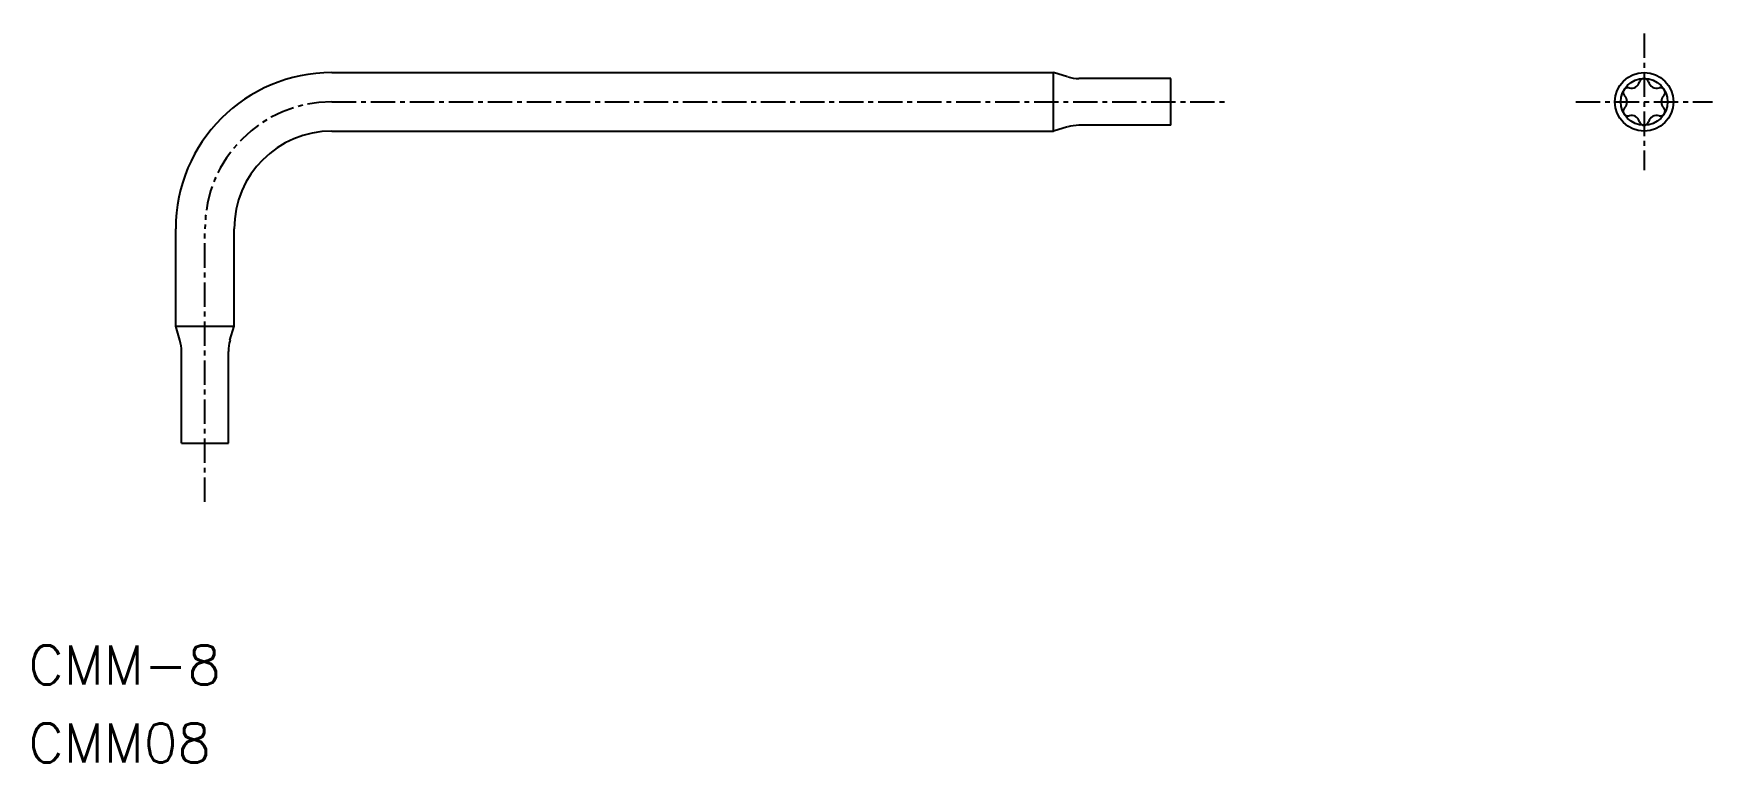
# Model space of a CAD drawing. Extents: x 9.2 to 95.3, y 6.7 to 44.1.
import ezdxf

# ---------------------------------------------------------------- set-up
doc = ezdxf.new("R2010")
doc.units = 0
doc.linetypes.add('CENTER', pattern=[2, 1.25, -0.25, 0.25, -0.25])
doc.layers.get('0').update_dxf_attribs({"linetype": 'CONTINUOUS'})
doc.layers.add('CENTER', color=1, linetype='CENTER')
doc.styles.get("Standard").update_dxf_attribs({"font": 'romans.shx', "bigfont": 'extfont.shx'})

msp = doc.modelspace()

# ---------------------------------------------------------------- linework, layer by layer
at = {"color": 7, "linetype": 'CONTINUOUS'}
for p, q in [((24.529, 42.095), (61.529, 42.095)), ((61.529, 39.095), (61.529, 42.095)), ((62.247, 41.879), (61.529, 42.095)), ((67.529, 41.795), (62.822, 41.795)), ((67.529, 39.395), (67.529, 41.795)), ((24.529, 39.095), (61.529, 39.095)), ((62.247, 39.31), (61.529, 39.095)), ((67.529, 39.395), (62.822, 39.395)), ((16.529, 29.095), (16.529, 34.095)), ((19.529, 29.095), (19.529, 34.095)), ((16.529, 29.095), (19.529, 29.095)), ((16.744, 28.376), (16.529, 29.095)), ((19.313, 28.376), (19.529, 29.095)), ((16.829, 23.095), (16.829, 27.801)), ((19.229, 23.095), (19.229, 27.801)), ((16.829, 23.095), (19.229, 23.095))]:
    msp.add_line(p, q, dxfattribs=at)
for radius in [1.5, 1.2]:
    msp.add_circle((91.793, 40.595), radius, dxfattribs=at)
for centre, radius, start, end in [((24.529, 34.095), 8, 90, 180), ((62.822, 43.795), 2, 253.30076, 270), ((90.962, 41.075), 0.24, 75.49771, 224.50229), ((91.133, 41.738), 0.445, 255.49771, 344.50229), ((91.793, 41.555), 0.24, 15.49771, 164.50229), ((92.453, 41.738), 0.445, 195.49771, 284.50229), ((92.625, 41.075), 0.24, 315.49771, 104.50229), ((90.474, 40.595), 0.445, 315.49771, 44.50229), ((93.113, 40.595), 0.445, 135.49771, 224.50229), ((90.962, 40.115), 0.24, 135.49771, 284.50229), ((91.133, 39.452), 0.445, 15.49771, 104.50229), ((92.453, 39.452), 0.445, 75.49771, 164.50229), ((92.625, 40.115), 0.24, 255.49771, 44.50229), ((24.529, 34.095), 5, 90, 180), ((62.822, 37.395), 2, 90, 106.69924), ((91.793, 39.635), 0.24, 195.49771, 344.50229), ((14.829, 27.801), 2, 0, 16.69924), ((21.229, 27.801), 2, 163.30076, 180)]:
    msp.add_arc(centre, radius, start, end, dxfattribs=at)
at = {"layer": 'CENTER', "color": 1, "linetype": 'CENTER'}
for p, q in [((91.793, 44.095), (91.793, 37.095)), ((24.529, 40.595), (70.529, 40.595)), ((88.293, 40.595), (95.293, 40.595)), ((18.029, 20.095), (18.029, 34.095))]:
    msp.add_line(p, q, dxfattribs=at)
msp.add_arc((24.529, 34.095), 6.5, 90, 180, dxfattribs=at)

# ---------------------------------------------------------------- texts
at = {"color": 7, "linetype": 'CONTINUOUS'}
for s, p in [('CMM-8', (8.989, 10.741)), ('CMM08', (8.989, 6.741))]:
    msp.add_text(s, height=2, dxfattribs=at).set_placement(p)

doc.saveas('drawing.dxf')
